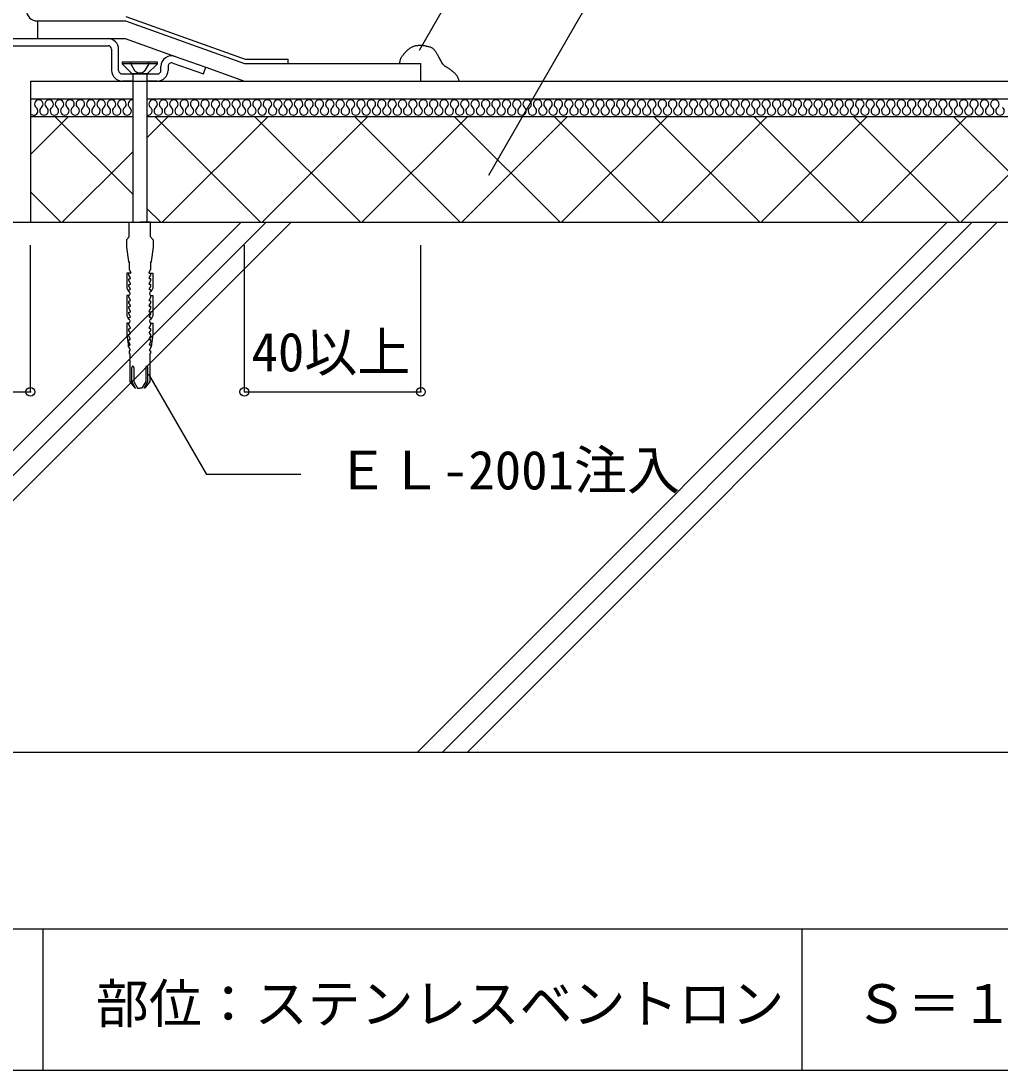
# Model space of a CAD drawing. Units: millimetres, scale not verified. Extents: x -351 to 449, y -606 to 624.
# Drawn here: x -7 to 270.3, y -606.1 to -309.1 of the extents above; entities that cross this region are included whole.
import ezdxf
from ezdxf.enums import TextEntityAlignment as Align

# ---------------------------------------------------------------- set-up
doc = ezdxf.new("R2010")
doc.units = ezdxf.units.MM
doc.header["$LTSCALE"] = 5
doc.header["$PDMODE"] = 32
doc.header["$PDSIZE"] = 2.5
doc.linetypes.add('DASHED3', pattern=[4, 3, -1])
for name, color, linetype in [('2-2_in line', 7, 'Continuous'), ('2-3', 3, 'Continuous'), ('2-4_out line', 2, 'Continuous'), ('2-7_ビス', 7, 'Continuous'), ('2-8_drain他', 4, 'Continuous'), ('2-A_moji', 7, 'Continuous'), ('2-B_dim', 7, 'Continuous'), ('2-D_ハッチ他', 4, 'Continuous'), ('2-E_con他', 4, 'Continuous'), ('F-2', 7, 'Continuous'), ('F-5', 6, 'Continuous'), ('F-7', 1, 'Continuous'), ('F-A', 7, 'Continuous')]:
    doc.layers.add(name, color=color, linetype=linetype)
doc.styles.add('HG丸ｺﾞｼｯｸM-PRO', font='')
doc.styles.add('ＭＳ ゴシック', font='')
doc.styles.get('HG丸ｺﾞｼｯｸM-PRO').set_extended_font_data('HG丸ｺﾞｼｯｸM-PRO')
doc.styles.get('ＭＳ ゴシック').set_extended_font_data('MS Gothic')

msp = doc.modelspace()

# ---------------------------------------------------------------- linework, layer by layer
at = {"layer": '2-2_in line'}
for p, q in [((-2.375, -309.088), (-2.375, -314.088)), ((17.625, -314.088), (22.5, -314.088)), ((22.5, -314.088), (36.63, -319.112)), ((45.325, -322.203), (56.25, -326.088)), ((-4.375, -326.088), (106.25, -326.088)), ((-4.375, -331.088), (24.625, -331.088)), ((28.625, -331.088), (374.162, -331.088)), ((-4.375, -336.088), (24.625, -336.088)), ((28.625, -336.088), (374.162, -336.088)), ((-275.838, -366.088), (374.162, -366.088))]:
    msp.add_line(p, q, dxfattribs=at)
at = {"layer": '2-3'}
for p, q in [((22.625, -307.838), (56.515, -319.888)), ((-2.375, -309.088), (22.558, -309.088)), ((22.558, -309.088), (56.308, -321.088)), ((-9.375, -314.088), (17.625, -314.088)), ((-9.375, -316.088), (17.625, -316.088)), ((18.625, -317.088), (18.625, -323.088)), ((20.625, -323.088), (20.625, -317.088)), ((36.63, -319.112), (45.325, -322.203)), ((56.515, -319.888), (68.625, -319.888)), ((68.625, -321.088), (68.625, -319.888)), ((32.625, -323.088), (32.625, -321.938)), ((34.625, -321.938), (34.625, -323.088)), ((35.96, -320.996), (44.655, -324.088)), ((44.655, -324.088), (45.325, -322.203)), ((56.308, -321.088), (68.625, -321.088)), ((21.625, -324.088), (31.625, -324.088)), ((24.625, -326.088), (21.625, -326.088)), ((31.625, -326.088), (28.625, -326.088)), ((-275.838, -516.088), (374.162, -516.088))]:
    msp.add_line(p, q, dxfattribs=at)
for centre, radius, start, end in [((-2.375, -305.888), 3.2, 180, 270), ((17.625, -317.088), 3, 0, 90), ((17.625, -317.088), 1, 0, 90), ((35.625, -321.938), 3, 70.42687, 180), ((21.625, -323.088), 3, 180, 270), ((21.625, -323.088), 1, 180, 270), ((31.625, -323.088), 3, 270, 0), ((31.625, -323.088), 1, 270, 0), ((35.625, -321.938), 1, 70.42687, 180)]:
    msp.add_arc(centre, radius, start, end, dxfattribs=at)
at = {"layer": '2-4_out line'}
for p, q in [((68.625, -321.088), (106.25, -321.088)), ((106.25, -326.088), (106.25, -321.088)), ((106.25, -326.088), (374.162, -326.088))]:
    msp.add_line(p, q, dxfattribs=at)
at = {"layer": '2-7_ビス'}
for p, q in [((21.625, -320.713), (21.625, -321.213)), ((21.625, -321.213), (24.5, -324.088)), ((31.625, -321.213), (21.625, -321.213)), ((31.625, -321.213), (28.75, -324.088)), ((28.75, -324.088), (24.5, -324.088)), ((24.625, -324.088), (24.625, -366.088)), ((28.625, -324.088), (28.625, -366.088)), ((23.456, -385.712), (23.456, -385.712)), ((23.456, -385.712), (23.456, -385.712)), ((29.793, -385.712), (29.793, -385.712)), ((29.793, -385.712), (29.793, -385.712)), ((23.455, -401.379), (23.889, -402.203)), ((29.794, -401.379), (29.36, -402.203))]:
    msp.add_line(p, q, dxfattribs=at)
at = {"layer": '2-7_ビス', "linetype": 'DASHED3'}
for p, q in [((24.075, -321.213), (24.075, -320.713)), ((29.175, -321.213), (29.175, -320.713)), ((24.075, -321.213), (25.157, -323.088)), ((29.175, -321.213), (28.092, -323.088))]:
    msp.add_line(p, q, dxfattribs=at)
at = {"layer": '2-7_ビス'}
for points in [[(31.625, -321.213), (31.625, -320.713), (21.625, -320.713)], [(23.625, -370.183), (23.625, -366.088), (26.625, -366.088)], [(29.625, -370.183), (29.625, -366.088), (26.625, -366.088)], [(23.625, -370.183), (22.875, -371.008), (22.875, -373.106), (23.423, -377.224), (23.665, -377.631), (23.625, -377.631), (23.625, -379.445), (24.058, -380.27)], [(29.625, -370.183), (30.375, -371.008), (30.375, -373.106), (29.826, -377.224), (29.584, -377.631), (29.625, -377.631), (29.625, -379.445), (29.192, -380.27)], [(23.928, -380.517), (22.95, -380.517), (22.95, -384.751), (23.451, -385.712), (23.456, -385.712)], [(23.996, -381.837), (23.488, -381.012), (23.488, -380.517)], [(23.996, -383.403), (23.488, -382.579), (23.488, -382.101), (23.837, -382.084)], [(29.253, -381.837), (29.761, -381.012), (29.761, -380.517)], [(29.253, -383.403), (29.761, -382.579), (29.761, -382.101), (29.412, -382.084)], [(29.322, -380.517), (30.3, -380.517), (30.3, -384.751), (29.798, -385.712), (29.793, -385.712)], [(23.456, -385.712), (23.46, -385.235), (23.777, -385.217)], [(23.939, -384.97), (23.488, -384.145), (23.488, -383.668), (23.837, -383.651)], [(29.31, -384.97), (29.761, -384.145), (29.761, -383.668), (29.413, -383.651)], [(29.793, -385.712), (29.79, -385.235), (29.472, -385.217)], [(23.488, -386.784), (22.95, -386.784), (22.95, -392.581), (23.456, -393.545)], [(23.996, -388.103), (23.488, -387.279), (23.488, -386.784)], [(23.996, -389.67), (23.488, -388.845), (23.488, -388.368), (23.837, -388.351)], [(29.253, -388.103), (29.761, -387.279), (29.761, -386.784)], [(29.253, -389.67), (29.761, -388.845), (29.761, -388.368), (29.413, -388.351)], [(29.761, -386.784), (30.3, -386.784), (30.3, -392.581), (29.793, -393.545)], [(23.996, -391.237), (23.488, -390.412), (23.488, -389.935), (23.837, -389.917)], [(23.939, -392.803), (23.488, -391.979), (23.488, -391.501), (23.837, -391.484)], [(29.253, -391.237), (29.761, -390.412), (29.761, -389.935), (29.413, -389.917)], [(29.31, -392.803), (29.761, -391.979), (29.761, -391.501), (29.413, -391.484)], [(23.488, -394.617), (22.95, -394.617), (22.95, -397.866), (23.455, -401.379), (23.456, -400.901), (23.765, -400.884)], [(23.456, -393.545), (23.459, -393.068), (23.78, -393.051)], [(23.996, -395.937), (23.488, -395.112), (23.488, -394.617)], [(29.253, -395.937), (29.761, -395.112), (29.761, -394.617)], [(29.793, -393.545), (29.79, -393.068), (29.469, -393.051)], [(29.761, -394.617), (30.3, -394.617), (30.3, -397.866), (29.794, -401.379), (29.793, -400.901), (29.484, -400.884)], [(23.932, -399.07), (23.468, -398.245), (23.472, -397.768), (23.807, -397.751)], [(23.964, -397.503), (23.484, -396.679), (23.488, -396.201), (23.837, -396.184)], [(29.285, -397.503), (29.766, -396.679), (29.761, -396.201), (29.413, -396.184)], [(29.318, -399.07), (29.781, -398.245), (29.777, -397.768), (29.443, -397.751)], [(23.909, -400.637), (23.459, -399.812), (23.461, -399.335), (23.783, -399.317)], [(29.34, -400.637), (29.79, -399.812), (29.788, -399.335), (29.466, -399.317)], [(23.759, -402.451), (23.625, -402.451), (23.625, -403.234), (23.775, -403.234), (23.775, -404.842), (23.781, -404.842)], [(29.49, -402.451), (29.625, -402.451), (29.625, -403.234), (29.475, -403.234), (29.475, -404.842), (29.468, -404.842)], [(23.831, -405.172), (23.831, -411.122), (24.272, -411.774), (25.275, -413.088), (25.424, -413.088), (24.339, -411.122), (24.339, -407.151)], [(29.418, -405.172), (29.418, -411.122), (28.977, -411.774), (27.975, -413.088), (27.825, -413.088), (28.91, -411.122), (28.91, -407.151)], [(24.922, -407.151), (24.922, -411.122), (26.007, -413.088), (26.625, -413.088)], [(28.327, -407.151), (28.327, -411.122), (27.242, -413.088), (26.625, -413.088)]]:
    msp.add_lwpolyline(points, dxfattribs=at)
at = {"layer": '2-7_ビス', "linetype": 'DASHED3'}
msp.add_arc((26.625, -321.977), 1.84, 217.11751, 322.88248, dxfattribs=at)
at = {"layer": '2-7_ビス'}
for centre, major_axis, start_param, end_param in [((23.789, -381.861), (0, -0.229), 0.2312026, 1.6765256), ((23.917, -380.346), (0, -0.172), 0.06848, 2.1628795), ((29.332, -380.346), (0, -0.172), 4.1203058, 6.2147054), ((29.461, -381.861), (0, -0.229), 4.6066597, 6.0519827), ((23.434, -386.248), (0, -0.536), 0.0442118, 3.0973809), ((23.732, -384.994), (0, -0.229), 0.2312026, 1.6765256), ((23.789, -383.428), (0, -0.229), 0.2312026, 1.6765256), ((29.461, -383.428), (0, -0.229), 4.6066597, 6.0519827), ((29.518, -384.994), (0, -0.229), 4.6066597, 6.0519827), ((29.815, -386.248), (0, -0.536), 3.1858044, 6.2389735), ((23.789, -388.128), (0, -0.229), 0.2312026, 1.6765256), ((29.461, -388.128), (0, -0.229), 4.6066597, 6.0519827), ((23.789, -389.694), (0, -0.229), 0.2312026, 1.6765256), ((23.789, -391.261), (0, -0.229), 0.2312026, 1.6765256), ((29.461, -389.694), (0, -0.229), 4.6066597, 6.0519827), ((29.461, -391.261), (0, -0.229), 4.6066597, 6.0519827), ((23.434, -394.081), (0, -0.536), 0.0442118, 3.0973809), ((23.731, -392.828), (0, -0.229), 0.2312026, 1.6765256), ((29.518, -392.828), (0, -0.229), 4.6066597, 6.0519827), ((29.815, -394.081), (0, -0.536), 3.1858044, 6.2389735), ((23.756, -397.528), (0, -0.229), 0.2312026, 1.6765256), ((23.789, -395.961), (0, -0.229), 0.2312026, 1.6765256), ((29.461, -395.961), (0, -0.229), 4.6066597, 6.0519827), ((29.493, -397.528), (0, -0.229), 4.6066597, 6.0519827), ((23.702, -400.661), (0, -0.229), 0.2312026, 1.6765256), ((23.724, -399.094), (0, -0.229), 0.2312026, 1.6765256), ((29.525, -399.094), (0, -0.229), 4.6066597, 6.0519827), ((29.547, -400.661), (0, -0.229), 4.6066597, 6.0519827), ((23.746, -402.278), (0, -0.174), 0.0818475, 2.1771705), ((29.503, -402.278), (0, -0.174), 4.1060148, 6.2013378), ((23.105, -405.136), (0, -0.8), 1.5261677, 1.947508), ((24.631, -407.161), (0, -0.321), 1.5390306, 4.6806232), ((28.619, -407.161), (0, -0.321), 1.6025621, 4.7441547), ((30.144, -405.136), (0, -0.8), 4.3356773, 4.7570176)]:
    msp.add_ellipse(centre, major_axis=major_axis, ratio=0.909574, start_param=start_param, end_param=end_param, dxfattribs=at)
at = {"layer": '2-8_drain他', "color": 7}
msp.add_line((-4.375, -326.088), (-4.375, -366.088), dxfattribs=at)
for points in [[(100.253, -321.088), (100.271, -320.957), (100.304, -320.732), (100.341, -320.508), (100.387, -320.288), (100.442, -320.071), (100.511, -319.86), (100.558, -319.74), (100.599, -319.648), (100.678, -319.492), (100.765, -319.34), (100.859, -319.191), (100.959, -319.046), (101.064, -318.904), (101.126, -318.822), (101.201, -318.727), (101.331, -318.567), (101.464, -318.409), (101.599, -318.253), (101.736, -318.1), (101.875, -317.948), (101.957, -317.861), (102.042, -317.77), (102.191, -317.614), (102.343, -317.461), (102.498, -317.311), (102.657, -317.164), (102.821, -317.023), (102.918, -316.943), (103.005, -316.875), (103.16, -316.76), (103.319, -316.652), (103.482, -316.552), (103.65, -316.459), (103.821, -316.376), (103.923, -316.332), (104.037, -316.287), (104.236, -316.22), (104.44, -316.163), (104.647, -316.116)], [(104.647, -316.116), (104.856, -316.076), (105.067, -316.043), (105.19, -316.026), (105.338, -316.007), (105.595, -315.98), (105.851, -315.961), (106.107, -315.952), (106.362, -315.954), (106.616, -315.968), (106.763, -315.982), (106.87, -315.996), (107.055, -316.025), (107.238, -316.059), (107.422, -316.097), (107.606, -316.137), (107.791, -316.178), (107.899, -316.201), (108.021, -316.226), (108.232, -316.269), (108.441, -316.315), (108.648, -316.368), (108.851, -316.43), (109.047, -316.506), (109.158, -316.558), (109.257, -316.611), (109.423, -316.714), (109.581, -316.831), (109.731, -316.959), (109.875, -317.096), (110.011, -317.241), (110.086, -317.328), (110.17, -317.43), (110.308, -317.612), (110.439, -317.798), (110.562, -317.988), (110.679, -318.182), (110.792, -318.378), (110.856, -318.493), (110.923, -318.616)], [(110.923, -318.616), (111.037, -318.829), (111.149, -319.044), (111.261, -319.259), (111.371, -319.474), (111.482, -319.691), (111.547, -319.816), (111.636, -319.985), (111.792, -320.274), (111.956, -320.559), (112.131, -320.836), (112.32, -321.102), (112.525, -321.355), (112.653, -321.495), (112.699, -321.542), (112.781, -321.621), (112.865, -321.698), (112.952, -321.772), (113.041, -321.843), (113.132, -321.911), (113.186, -321.949), (113.276, -322.008), (113.434, -322.104), (113.596, -322.196), (113.758, -322.285), (113.921, -322.374), (114.082, -322.466), (114.174, -322.521), (114.266, -322.581), (114.422, -322.688), (114.574, -322.801), (114.724, -322.918), (114.871, -323.039), (115.017, -323.161), (115.102, -323.232), (115.208, -323.322), (115.389, -323.477), (115.568, -323.634), (115.744, -323.795), (115.914, -323.962)], [(115.914, -323.962), (116.077, -324.135), (116.168, -324.239), (116.22, -324.301), (116.306, -324.411), (116.388, -324.523), (116.466, -324.639), (116.539, -324.757), (116.606, -324.879), (116.642, -324.95), (116.689, -325.052), (116.76, -325.231), (116.822, -325.413), (116.877, -325.599), (116.926, -325.788), (116.972, -325.977), (116.998, -326.088)]]:
    msp.add_lwpolyline(points, dxfattribs=at)
at = {"layer": '2-A_moji'}
for p, q in [((105.838, -317.351), (191.893, -168.299)), ((125.461, -352.732), (217.511, -193.299)), ((29.069, -409.045), (45.51, -437.521)), ((72.202, -437.521), (45.51, -437.521))]:
    msp.add_line(p, q, dxfattribs=at)
at = {"layer": '2-B_dim'}
for p, q in [((-4.375, -414.08), (-4.375, -372.551)), ((56.25, -414.08), (56.25, -372.551)), ((-54.375, -414.08), (-4.375, -414.08))]:
    msp.add_line(p, q, dxfattribs=at)
msp.add_lwpolyline([(56.25, -414.08), (106.25, -414.08), (106.25, -372.551)], dxfattribs=at)
at = {"layer": '2-B_dim', "color": 1}
for p in [(-4.375, -414.08), (56.25, -414.08), (106.25, -414.08)]:
    msp.add_point(p, dxfattribs=at)
at = {"layer": '2-D_ハッチ他'}
for p, q in [((-4.375, -346.851), (6.388, -336.088)), ((2.552, -336.088), (24.625, -358.161)), ((28.625, -342.135), (34.672, -336.088)), ((30.836, -336.088), (60.836, -366.088)), ((32.957, -366.088), (62.957, -336.088)), ((59.12, -336.088), (89.12, -366.088)), ((61.241, -366.088), (91.241, -336.088)), ((87.404, -336.088), (117.404, -366.088)), ((89.525, -366.088), (119.525, -336.088)), ((115.689, -336.088), (145.689, -366.088)), ((117.809, -366.088), (147.809, -336.088)), ((143.973, -336.088), (173.973, -366.088)), ((146.094, -366.088), (176.094, -336.088)), ((172.257, -336.088), (202.257, -366.088)), ((174.378, -366.088), (204.378, -336.088)), ((200.541, -336.088), (230.541, -366.088)), ((202.662, -366.088), (232.662, -336.088)), ((228.826, -336.088), (258.826, -366.088)), ((230.946, -366.088), (260.946, -336.088)), ((257.11, -336.088), (287.11, -366.088)), ((259.231, -366.088), (289.231, -336.088)), ((4.672, -366.088), (24.625, -346.135)), ((-4.375, -357.445), (4.267, -366.088)), ((28.625, -362.161), (32.552, -366.088))]:
    msp.add_line(p, q, dxfattribs=at)
for centre, start, end in [((-1.995, -332.629), 307.52351, 232.47649), ((0.949, -332.629), 307.52351, 232.47649), ((3.892, -332.629), 307.52351, 232.47649), ((6.836, -332.629), 307.52351, 232.47649), ((9.78, -332.629), 307.52351, 232.47649), ((12.724, -332.629), 307.52351, 232.47649), ((15.668, -332.629), 307.52351, 232.47649), ((18.612, -332.629), 307.52351, 232.47649), ((21.556, -332.629), 307.52351, 232.47649), ((24.5, -332.629), 84.07497, 232.47649), ((30.388, -332.629), 307.52351, 232.47649), ((33.332, -332.629), 307.52351, 232.47649), ((36.276, -332.629), 307.52351, 232.47649), ((39.22, -332.629), 307.52351, 232.47649), ((42.163, -332.629), 307.52351, 232.47649), ((45.107, -332.629), 307.52351, 232.47649), ((48.051, -332.629), 307.52351, 232.47649), ((50.995, -332.629), 307.52351, 232.47649), ((53.939, -332.629), 307.52351, 232.47649), ((56.883, -332.629), 307.52351, 232.47649), ((59.827, -332.629), 307.52351, 232.47649), ((62.771, -332.629), 307.52351, 232.47649), ((65.715, -332.629), 307.52351, 232.47649), ((68.659, -332.629), 307.52351, 232.47649), ((71.603, -332.629), 307.52351, 232.47649), ((74.547, -332.629), 307.52351, 232.47649), ((77.49, -332.629), 307.52351, 232.47649), ((80.434, -332.629), 307.52351, 232.47649), ((83.378, -332.629), 307.52351, 232.47649), ((86.322, -332.629), 307.52351, 232.47649), ((89.266, -332.629), 307.52351, 232.47649), ((92.21, -332.629), 307.52351, 232.47649), ((95.154, -332.629), 307.52351, 232.47649), ((98.098, -332.629), 307.52351, 232.47649), ((101.042, -332.629), 307.52351, 232.47649), ((103.986, -332.629), 307.52351, 232.47649), ((106.93, -332.629), 307.52351, 232.47649), ((109.874, -332.629), 307.52351, 232.47649), ((112.818, -332.629), 307.52351, 232.47649), ((115.761, -332.629), 307.52351, 232.47649), ((118.705, -332.629), 307.52351, 232.47649), ((121.649, -332.629), 307.52351, 232.47649), ((124.593, -332.629), 307.52351, 232.47649), ((127.537, -332.629), 307.52351, 232.47649), ((130.481, -332.629), 307.52351, 232.47649), ((133.425, -332.629), 307.52351, 232.47649), ((136.369, -332.629), 307.52351, 232.47649), ((139.313, -332.629), 307.52351, 232.47649), ((142.257, -332.629), 307.52351, 232.47649), ((145.201, -332.629), 307.52351, 232.47649), ((148.145, -332.629), 307.52351, 232.47649), ((151.088, -332.629), 307.52351, 232.47649), ((154.032, -332.629), 307.52351, 232.47649), ((156.976, -332.629), 307.52351, 232.47649), ((159.92, -332.629), 307.52351, 232.47649), ((162.864, -332.629), 307.52351, 232.47649), ((165.808, -332.629), 307.52351, 232.47649), ((168.752, -332.629), 307.52351, 232.47649), ((171.696, -332.629), 307.52351, 232.47649), ((174.64, -332.629), 307.52351, 232.47649), ((177.584, -332.629), 307.52351, 232.47649), ((180.528, -332.629), 307.52351, 232.47649), ((183.472, -332.629), 307.52351, 232.47649), ((186.416, -332.629), 307.52351, 232.47649), ((189.359, -332.629), 307.52351, 232.47649), ((192.303, -332.629), 307.52351, 232.47649), ((195.247, -332.629), 307.52351, 232.47649), ((198.191, -332.629), 307.52351, 232.47649), ((201.135, -332.629), 307.52351, 232.47649), ((204.079, -332.629), 307.52351, 232.47649), ((207.023, -332.629), 307.52351, 232.47649), ((209.967, -332.629), 307.52351, 232.47649), ((212.911, -332.629), 307.52351, 232.47649), ((215.855, -332.629), 307.52351, 232.47649), ((218.799, -332.629), 307.52351, 232.47649), ((221.743, -332.629), 307.52351, 232.47649), ((224.686, -332.629), 307.52351, 232.47649), ((227.63, -332.629), 307.52351, 232.47649), ((230.574, -332.629), 307.52351, 232.47649), ((233.518, -332.629), 307.52351, 232.47649), ((236.462, -332.629), 307.52351, 232.47649), ((239.406, -332.629), 307.52351, 232.47649), ((242.35, -332.629), 307.52351, 232.47649), ((245.294, -332.629), 307.52351, 232.47649), ((248.238, -332.629), 307.52351, 232.47649), ((251.182, -332.629), 307.52351, 232.47649), ((254.126, -332.629), 307.52351, 232.47649), ((257.07, -332.629), 307.52351, 232.47649), ((260.014, -332.629), 307.52351, 232.47649), ((262.957, -332.629), 307.52351, 232.47649), ((265.901, -332.629), 307.52351, 232.47649), ((268.845, -332.629), 307.52351, 232.47649), ((-3.467, -334.546), 221.28225, 52.47649), ((-0.523, -334.546), 127.52351, 52.47649), ((2.421, -334.546), 127.52351, 52.47649), ((5.364, -334.546), 127.52351, 52.47649), ((8.308, -334.546), 127.52351, 52.47649), ((11.252, -334.546), 127.52351, 52.47649), ((14.196, -334.546), 127.52351, 52.47649), ((17.14, -334.546), 127.52351, 52.47649), ((20.084, -334.546), 127.52351, 52.47649), ((23.028, -334.546), 127.52351, 52.47649), ((28.916, -334.546), 256.05739, 52.47649), ((31.86, -334.546), 127.52351, 52.47649), ((34.804, -334.546), 127.52351, 52.47649), ((37.748, -334.546), 127.52351, 52.47649), ((40.691, -334.546), 127.52351, 52.47649), ((43.635, -334.546), 127.52351, 52.47649), ((46.579, -334.546), 127.52351, 52.47649), ((49.523, -334.546), 127.52351, 52.47649), ((52.467, -334.546), 127.52351, 52.47649), ((55.411, -334.546), 127.52351, 52.47649), ((58.355, -334.546), 127.52351, 52.47649), ((61.299, -334.546), 127.52351, 52.47649), ((64.243, -334.546), 127.52351, 52.47649), ((67.187, -334.546), 127.52351, 52.47649), ((70.131, -334.546), 127.52351, 52.47649), ((73.075, -334.546), 127.52351, 52.47649), ((76.019, -334.546), 127.52351, 52.47649), ((78.962, -334.546), 127.52351, 52.47649), ((81.906, -334.546), 127.52351, 52.47649), ((84.85, -334.546), 127.52351, 52.47649), ((87.794, -334.546), 127.52351, 52.47649), ((90.738, -334.546), 127.52351, 52.47649), ((93.682, -334.546), 127.52351, 52.47649), ((96.626, -334.546), 127.52351, 52.47649), ((99.57, -334.546), 127.52351, 52.47649), ((102.514, -334.546), 127.52351, 52.47649), ((105.458, -334.546), 127.52351, 52.47649), ((108.402, -334.546), 127.52351, 52.47649), ((111.346, -334.546), 127.52351, 52.47649), ((114.289, -334.546), 127.52351, 52.47649), ((117.233, -334.546), 127.52351, 52.47649), ((120.177, -334.546), 127.52351, 52.47649), ((123.121, -334.546), 127.52351, 52.47649), ((126.065, -334.546), 127.52351, 52.47649), ((129.009, -334.546), 127.52351, 52.47649), ((131.953, -334.546), 127.52351, 52.47649), ((134.897, -334.546), 127.52351, 52.47649), ((137.841, -334.546), 127.52351, 52.47649), ((140.785, -334.546), 127.52351, 52.47649), ((143.729, -334.546), 127.52351, 52.47649), ((146.673, -334.546), 127.52351, 52.47649), ((149.617, -334.546), 127.52351, 52.47649), ((152.56, -334.546), 127.52351, 52.47649), ((155.504, -334.546), 127.52351, 52.47649), ((158.448, -334.546), 127.52351, 52.47649), ((161.392, -334.546), 127.52351, 52.47649), ((164.336, -334.546), 127.52351, 52.47649), ((167.28, -334.546), 127.52351, 52.47649), ((170.224, -334.546), 127.52351, 52.47649), ((173.168, -334.546), 127.52351, 52.47649), ((176.112, -334.546), 127.52351, 52.47649), ((179.056, -334.546), 127.52351, 52.47649), ((182, -334.546), 127.52351, 52.47649), ((184.944, -334.546), 127.52351, 52.47649), ((187.887, -334.546), 127.52351, 52.47649), ((190.831, -334.546), 127.52351, 52.47649), ((193.775, -334.546), 127.52351, 52.47649), ((196.719, -334.546), 127.52351, 52.47649), ((199.663, -334.546), 127.52351, 52.47649), ((202.607, -334.546), 127.52351, 52.47649), ((205.551, -334.546), 127.52351, 52.47649), ((208.495, -334.546), 127.52351, 52.47649), ((211.439, -334.546), 127.52351, 52.47649), ((214.383, -334.546), 127.52351, 52.47649), ((217.327, -334.546), 127.52351, 52.47649), ((220.271, -334.546), 127.52351, 52.47649), ((223.215, -334.546), 127.52351, 52.47649), ((226.158, -334.546), 127.52351, 52.47649), ((229.102, -334.546), 127.52351, 52.47649), ((232.046, -334.546), 127.52351, 52.47649), ((234.99, -334.546), 127.52351, 52.47649), ((237.934, -334.546), 127.52351, 52.47649), ((240.878, -334.546), 127.52351, 52.47649), ((243.822, -334.546), 127.52351, 52.47649), ((246.766, -334.546), 127.52351, 52.47649), ((249.71, -334.546), 127.52351, 52.47649), ((252.654, -334.546), 127.52351, 52.47649), ((255.598, -334.546), 127.52351, 52.47649), ((258.542, -334.546), 127.52351, 52.47649), ((261.485, -334.546), 127.52351, 52.47649), ((264.429, -334.546), 127.52351, 52.47649), ((267.373, -334.546), 127.52351, 52.47649), ((270.317, -334.546), 127.52351, 52.47649)]:
    msp.add_arc(centre, 1.208, start, end, dxfattribs=at)
at = {"layer": '2-E_con他'}
for p, q in [((-94.667, -516.088), (55.333, -366.088)), ((-87.596, -516.088), (62.404, -366.088)), ((-80.525, -516.088), (69.475, -366.088)), ((105.333, -516.088), (255.333, -366.088)), ((112.404, -516.088), (262.404, -366.088)), ((119.475, -516.088), (269.475, -366.088))]:
    msp.add_line(p, q, dxfattribs=at)
at = {"layer": 'F-2'}
for p, q in [((-0.838, -566.088), (-0.838, -606.088)), ((214.162, -566.088), (214.162, -606.088))]:
    msp.add_line(p, q, dxfattribs=at)
at = {"layer": 'F-5'}
msp.add_line((-350.838, -566.088), (449.162, -566.088), dxfattribs=at)
at = {"layer": 'F-7'}
msp.add_line((-350.838, -606.088), (449.162, -606.088), dxfattribs=at)

# ---------------------------------------------------------------- texts
at = {"layer": '2-A_moji', "style": 'ＭＳ ゴシック'}
msp.add_text('ＥＬ-2001注入', height=11, dxfattribs=at).set_placement((82.202, -445.021), align=Align.BOTTOM_LEFT)
at = {"layer": '2-B_dim', "style": 'ＭＳ ゴシック'}
msp.add_text('40以上', height=11, dxfattribs=at).set_placement((58.262, -411.58), align=Align.BOTTOM_LEFT)
at = {"layer": 'F-A', "style": 'HG丸ｺﾞｼｯｸM-PRO'}
for s, p in [('部位：ステンレスベントロン', (14.162, -596.088)), ('Ｓ＝１：５', (229.162, -596.088))]:
    msp.add_text(s, height=11, dxfattribs=at).set_placement(p, align=Align.BOTTOM_LEFT)

doc.saveas('drawing.dxf')
